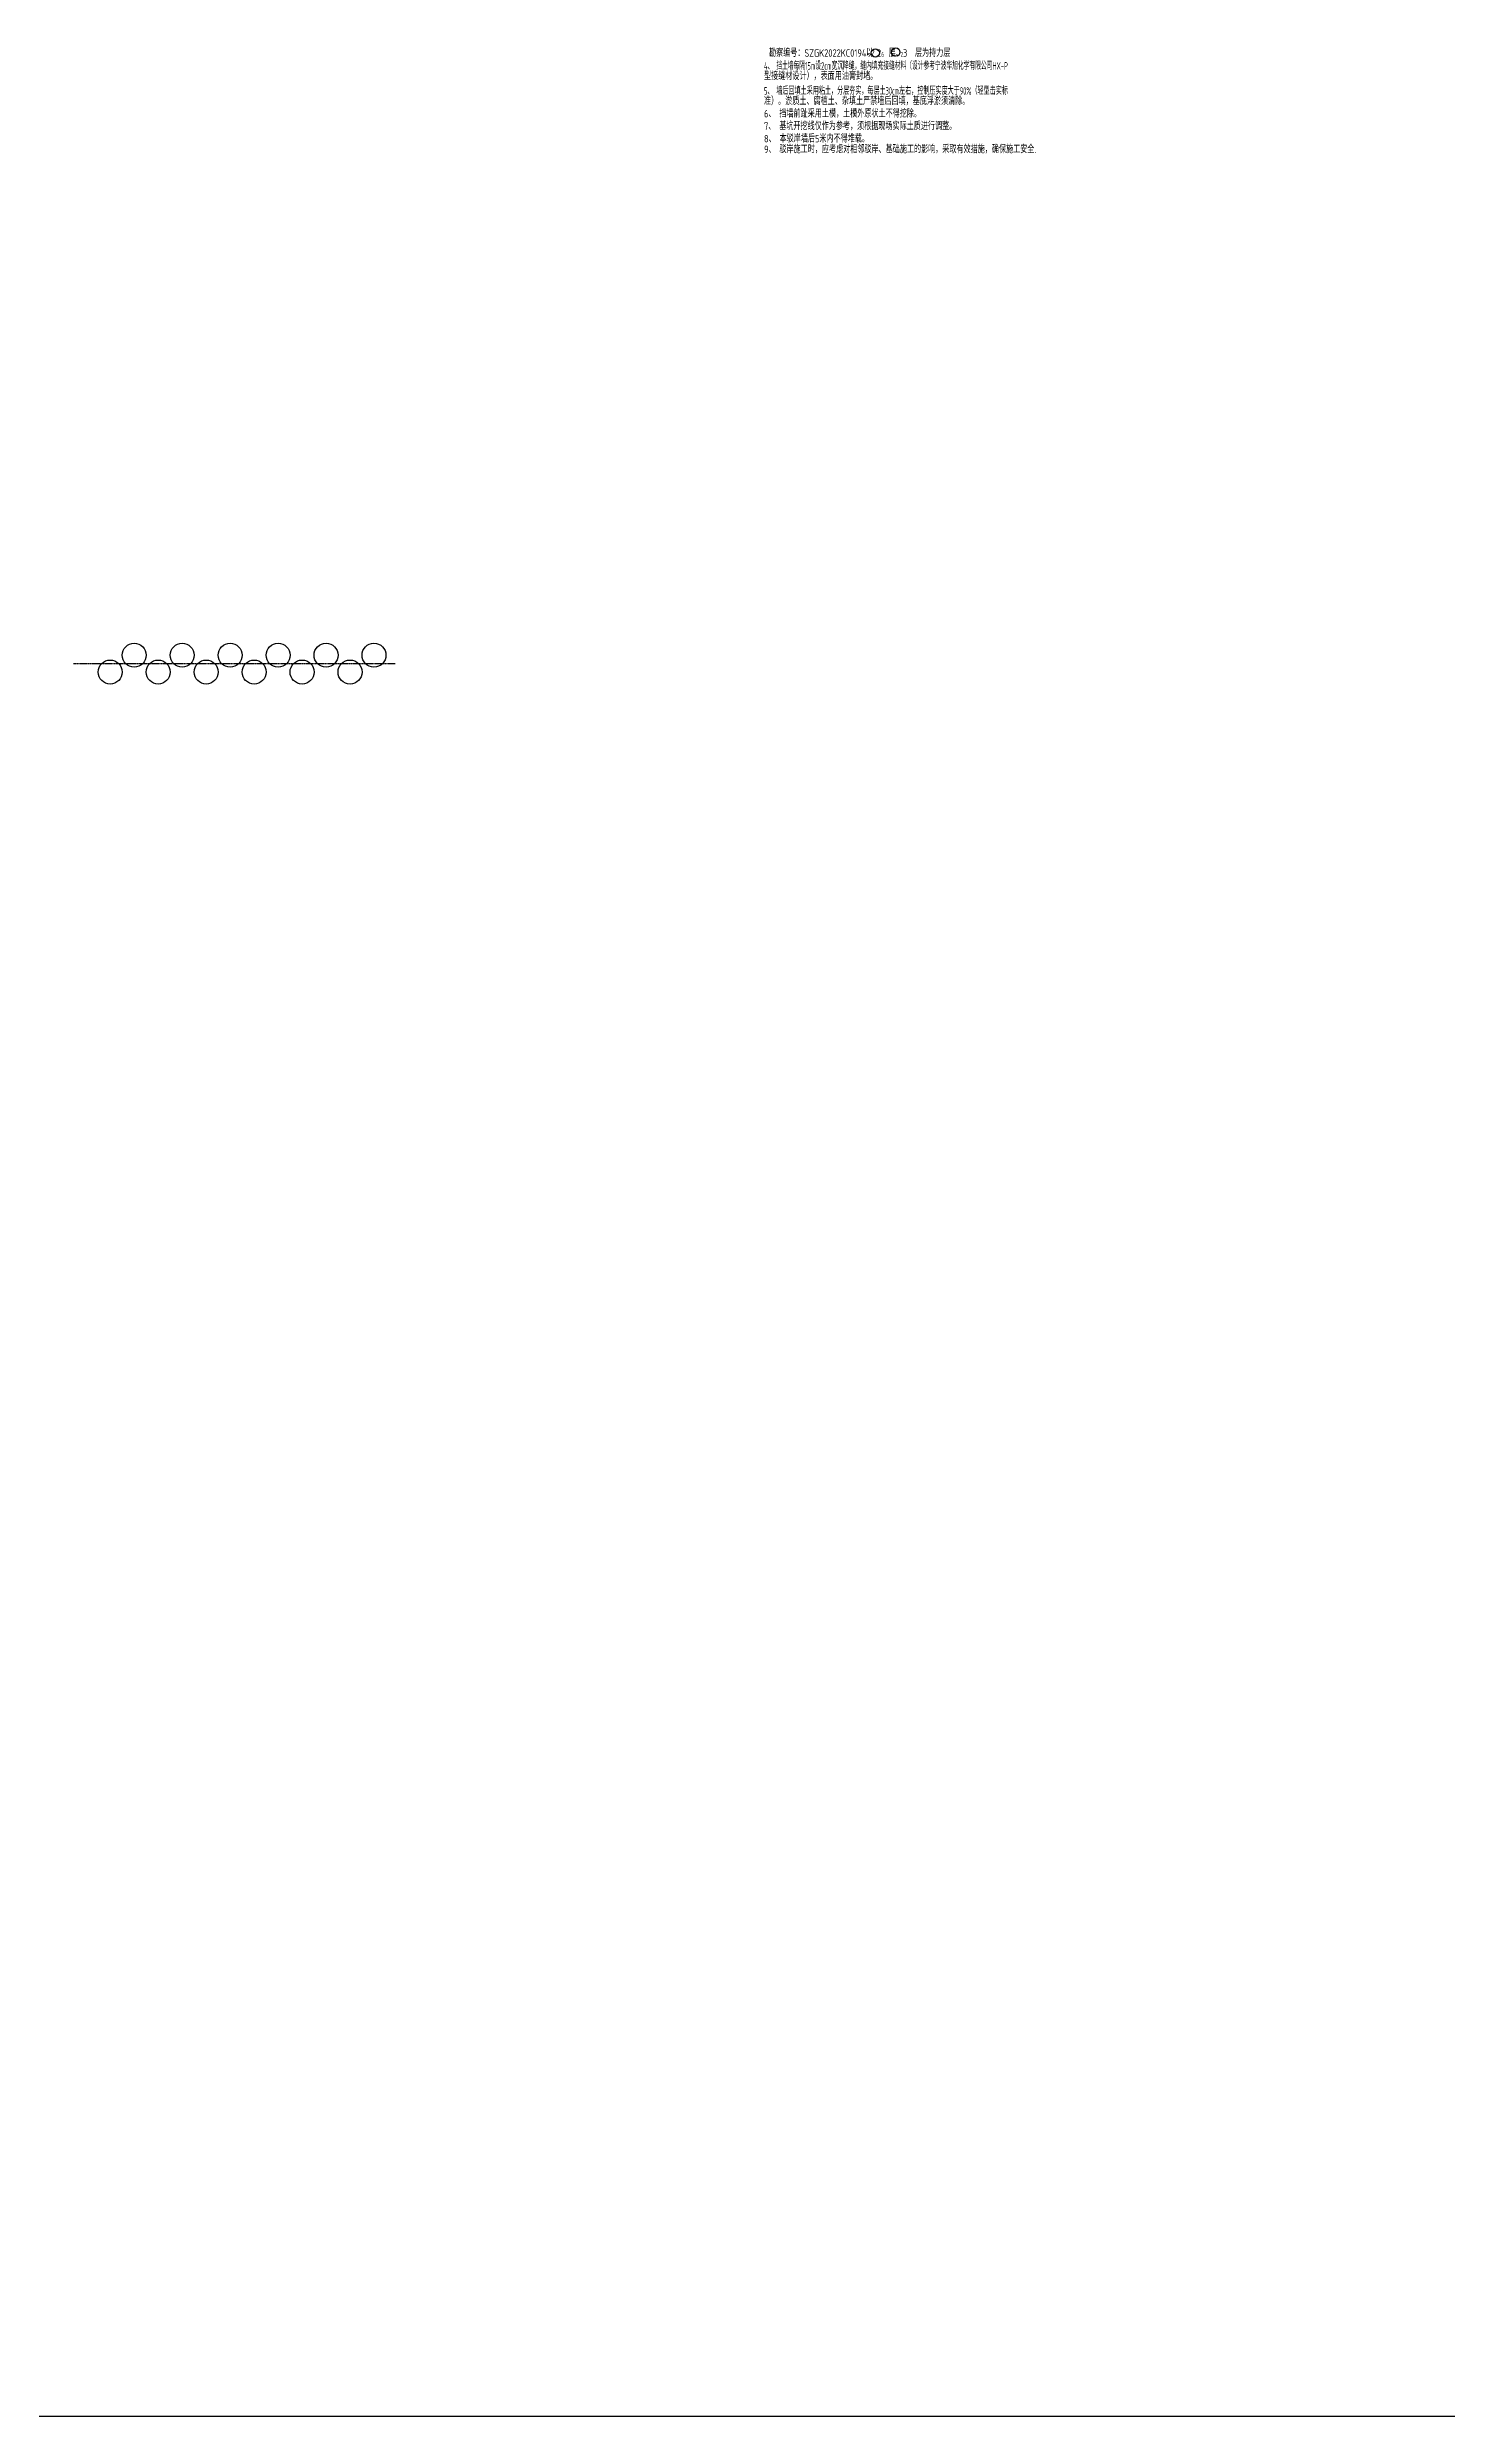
# Model space of a CAD drawing. Extents: x 343299501 to 344531018, y 671200678 to 672446893.
# Drawn here: x 344109323 to 344120993, y 671982322 to 672002093 of the extents above; entities that cross this region are included whole.
import ezdxf
from ezdxf.enums import TextEntityAlignment as Align

# ---------------------------------------------------------------- set-up
doc = ezdxf.new("R2010")
doc.units = 0
doc.header["$LTSCALE"] = 10
doc.header["$MEASUREMENT"] = 0
doc.linetypes.add('DASH', pattern=[0.35, 0.25, -0.1])
doc.layers.add('00-填充', color=8, linetype='Continuous')
doc.layers.add('00-景观', color=4, linetype='Continuous')
doc.layers.add('TEXT', color=7, linetype='Continuous', lineweight=0)
doc.styles.add('TSSD_Rein', font='tssdeng.shx', dxfattribs={"width": 0.7, "bigfont": 'hztxt.shx'})

msp = doc.modelspace()

# ---------------------------------------------------------------- linework, layer by layer
msp.add_lwpolyline([(344082348.1, 672013478.2), (344157070, 672013478.2), (344157070, 671982321.9), (344082348.1, 671982321.9)], close=True)
at = {"ltscale": 2}
for centre, radius in [((344116228.2, 672002046.8), 34.2), ((344116398.6, 672002053.6), 34.9)]:
    msp.add_circle(centre, radius, dxfattribs=at)
at = {"layer": '00-填充', "linetype": 'DASH'}
msp.add_line((344109539.6, 671996950.6), (344112222.5, 671996950.6), dxfattribs=at)
at = {"layer": '00-景观'}
for centre in [(344110046.8, 671997020.6), (344110446.8, 671997020.6), (344110846.8, 671997020.6), (344111246.8, 671997020.6), (344111646.8, 671997020.6), (344112046.8, 671997020.6), (344109846.8, 671996880.6), (344110246.8, 671996880.6), (344110646.8, 671996880.6), (344111046.8, 671996880.6), (344111446.8, 671996880.6), (344111846.8, 671996880.6)]:
    msp.add_circle(centre, 100, dxfattribs=at)

# ---------------------------------------------------------------- texts
at = {"layer": 'TEXT', "ltscale": 99, "style": 'TSSD_Rein'}
for s, width, p, p2 in [('4、 挡土墙每隔15m设2cm宽沉降缝，缝内填充接缝材料（设计参考宁波华旭化学有限公司HX-P', 0.730044, (344115300, 672001907.5), (344117334.1, 672001907.5)), ('5、 墙后回填土采用粘土，分层夯实，每层土30cm左右，控制压实度大于90%%%（轻型击实标', 0.774848, (344115300, 672001698.8), (344117334.1, 672001698.8))]:
    msp.add_text(s, height=62.5, dxfattribs=dict(at, width=width)).set_placement(p, p2, align=Align.FIT)
at = {"layer": 'TEXT', "style": 'TSSD_Rein', "width": 0.7}
for s, height, p in [('勘察编号：SZGK2022KC0194-2', 62.5, (344115341.6, 672002014.8)), ('以 2  层、3  层为持力层 ', 62.5, (344116150.5, 672002014.8)), ('6', 40, (344116278.1, 672002014.8)), ('2', 40, (344116439.4, 672002014.8))]:
    msp.add_text(s, height=height, dxfattribs=at).set_placement(p)
for s, p in [('型接缝材设计），表面用油膏封堵。', (344115300, 672001803.2)), ('准）。淤质土、腐植土、杂填土严禁墙后回填，基底浮淤须清除。', (344115300, 672001594.4)), ('6、 挡墙前趾采用土模，土模外原状土不得挖除。', (344115300, 672001490)), ('7、 基坑开挖线仅作为参考，须根据现场实际土质进行调整。', (344115300, 672001385.7)), ('8、 本驳岸墙后5米内不得堆载。', (344115300, 672001281.3)), ('9、 驳岸施工时，应考虑对相邻驳岸、基础施工的影响，采取有效措施，确保施工安全.', (344115300, 672001192.2))]:
    msp.add_text(s, height=62.5, dxfattribs=at).set_placement(p, align=Align.BOTTOM_LEFT)

doc.saveas('drawing.dxf')
